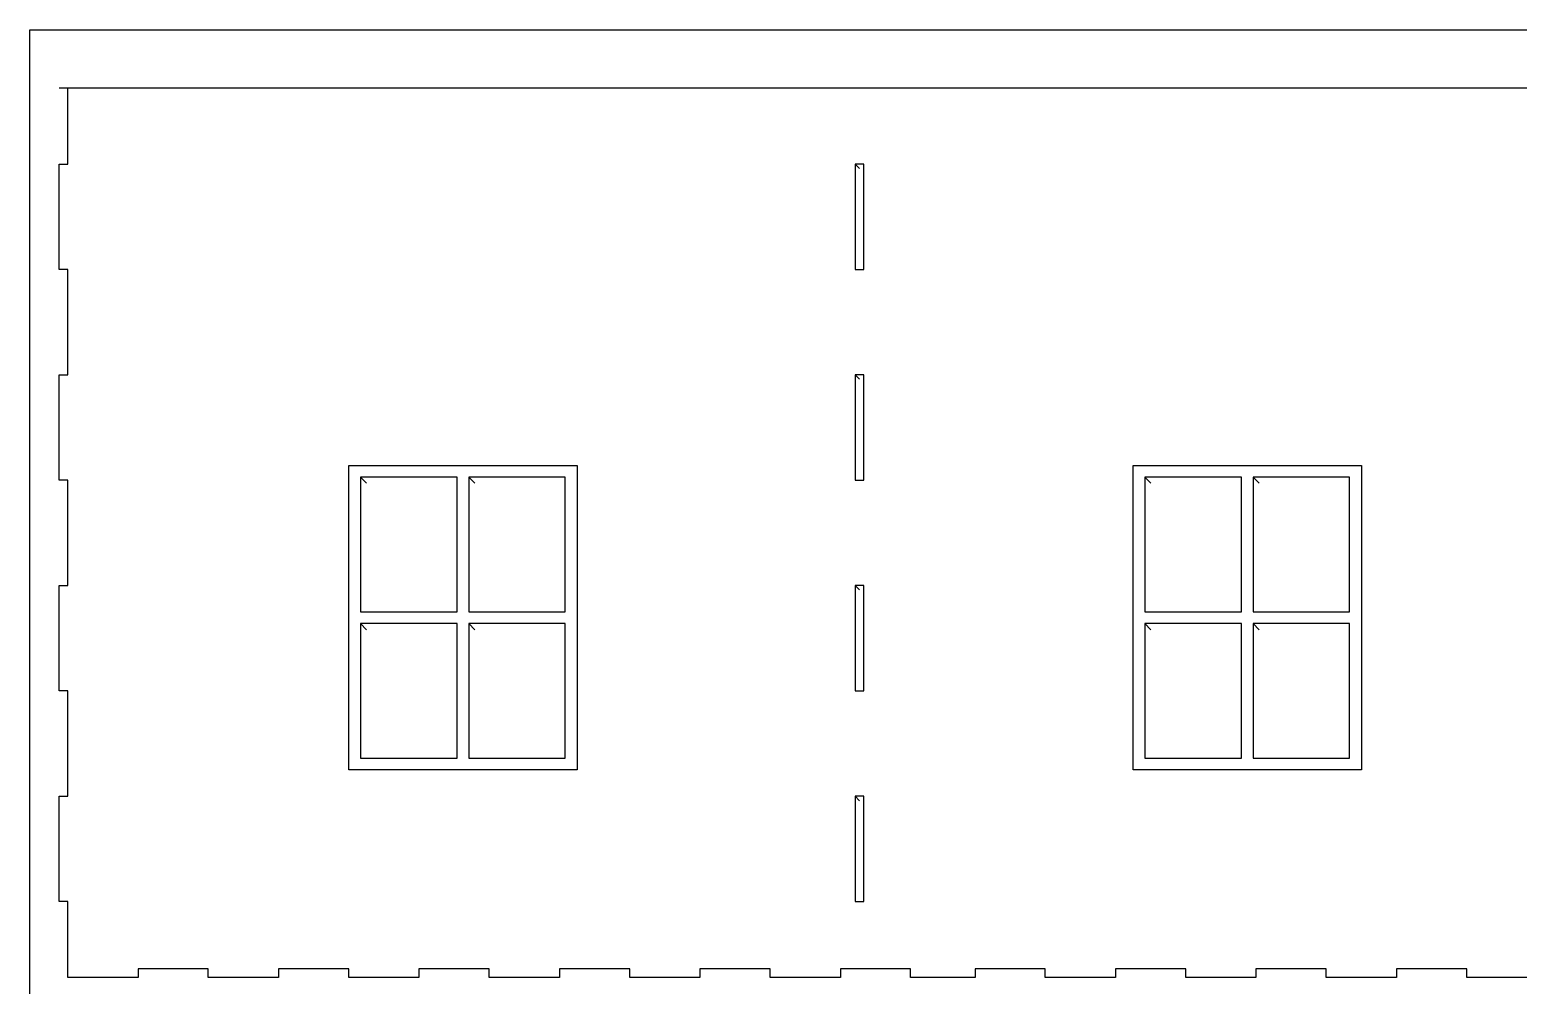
# Model space of a CAD drawing. Extents: x 0 to 905, y 0 to 650.
# Drawn here: x 0 to 509, y 324 to 650 of the extents above; entities that cross this region are included whole.
import ezdxf

# ---------------------------------------------------------------- set-up
doc = ezdxf.new("R2010")
doc.units = 0
doc.header["$MEASUREMENT"] = 0
for name, color, linetype in [('DEFAULT', 7, 'Continuous'), ('Layer1', 1, 'Continuous'), ('Layer2', 5, 'Continuous')]:
    doc.layers.add(name, color=color, linetype=linetype)

msp = doc.modelspace()

# ---------------------------------------------------------------- linework, layer by layer
at = {"layer": 'DEFAULT'}
for p, q in [((10.1612, 630.3451), (13.1612, 630.3451)), ((13.1611, 604.31), (13.1611, 630.3451)), ((13.1612, 630.3451), (545.1343, 630.3451)), ((10.1611, 568.31), (10.1611, 604.31)), ((10.1611, 604.31), (13.1611, 604.31)), ((283.6612, 602.81), (282.1612, 604.31)), ((282.1612, 604.31), (282.1612, 568.31)), ((285.1612, 604.31), (282.1612, 604.31)), ((285.1612, 568.31), (285.1612, 604.31)), ((13.1611, 568.31), (10.1611, 568.31)), ((13.1611, 532.31), (13.1611, 568.31)), ((282.1612, 568.31), (285.1612, 568.31)), ((10.1611, 496.31), (10.1611, 532.31)), ((10.1611, 532.31), (13.1611, 532.31)), ((283.6612, 530.81), (282.1612, 532.31)), ((282.1612, 532.31), (282.1612, 496.31)), ((285.1612, 532.31), (282.1612, 532.31)), ((285.1612, 496.31), (285.1612, 532.31)), ((13.1611, 496.31), (10.1611, 496.31)), ((13.1611, 460.31), (13.1611, 496.31)), ((115.2825, 495.2238), (113.1612, 497.3451)), ((113.1612, 497.3451), (113.1612, 451.3451)), ((146.1612, 497.3451), (113.1612, 497.3451)), ((146.1612, 451.3451), (146.1612, 497.3451)), ((152.2825, 495.2238), (150.1612, 497.3451)), ((150.1612, 497.3451), (150.1612, 451.3451)), ((183.1612, 497.3451), (150.1612, 497.3451)), ((183.1612, 451.3451), (183.1612, 497.3451)), ((282.1612, 496.31), (285.1612, 496.31)), ((383.2825, 495.2238), (381.1612, 497.3451)), ((381.1612, 497.3451), (381.1612, 451.3451)), ((414.1612, 497.3451), (381.1612, 497.3451)), ((414.1612, 451.3451), (414.1612, 497.3451)), ((420.2825, 495.2238), (418.1612, 497.3451)), ((418.1612, 497.3451), (418.1612, 451.3451)), ((451.1612, 497.3451), (418.1612, 497.3451)), ((451.1612, 451.3451), (451.1612, 497.3451)), ((10.1611, 424.31), (10.1611, 460.31)), ((10.1611, 460.31), (13.1611, 460.31)), ((283.6612, 458.81), (282.1612, 460.31)), ((282.1612, 460.31), (282.1612, 424.31)), ((285.1612, 460.31), (282.1612, 460.31)), ((285.1612, 424.31), (285.1612, 460.31)), ((113.1612, 451.3451), (146.1612, 451.3451)), ((150.1612, 451.3451), (183.1612, 451.3451)), ((381.1612, 451.3451), (414.1612, 451.3451)), ((418.1612, 451.3451), (451.1612, 451.3451)), ((115.2825, 445.2238), (113.1612, 447.3451)), ((113.1612, 447.3451), (113.1612, 401.3451)), ((146.1612, 447.3451), (113.1612, 447.3451)), ((146.1612, 401.3451), (146.1612, 447.3451)), ((152.2825, 445.2238), (150.1612, 447.3451)), ((150.1612, 447.3451), (150.1612, 401.3451)), ((183.1612, 447.3451), (150.1612, 447.3451)), ((183.1612, 401.3451), (183.1612, 447.3451)), ((383.2825, 445.2238), (381.1612, 447.3451)), ((381.1612, 447.3451), (381.1612, 401.3451)), ((414.1612, 447.3451), (381.1612, 447.3451)), ((414.1612, 401.3451), (414.1612, 447.3451)), ((420.2825, 445.2238), (418.1612, 447.3451)), ((418.1612, 447.3451), (418.1612, 401.3451)), ((451.1612, 447.3451), (418.1612, 447.3451)), ((451.1612, 401.3451), (451.1612, 447.3451)), ((13.1611, 424.31), (10.1611, 424.31)), ((13.1611, 388.31), (13.1611, 424.31)), ((282.1612, 424.31), (285.1612, 424.31)), ((113.1612, 401.3451), (146.1612, 401.3451)), ((150.1612, 401.3451), (183.1612, 401.3451)), ((381.1612, 401.3451), (414.1612, 401.3451)), ((418.1612, 401.3451), (451.1612, 401.3451)), ((10.1611, 352.31), (10.1611, 388.31)), ((10.1611, 388.31), (13.1611, 388.31)), ((283.6612, 386.81), (282.1612, 388.31)), ((282.1612, 388.31), (282.1612, 352.31)), ((285.1612, 388.31), (282.1612, 388.31)), ((285.1612, 352.31), (285.1612, 388.31)), ((13.1611, 352.31), (10.1611, 352.31)), ((13.1611, 326.3451), (13.1611, 352.31)), ((282.1612, 352.31), (285.1612, 352.31)), ((37.1611, 326.3451), (13.1611, 326.3451)), ((61.1611, 329.3451), (37.1611, 329.3451)), ((37.1611, 329.3451), (37.1611, 326.3451)), ((61.1611, 326.3451), (61.1611, 329.3451)), ((85.1611, 326.3451), (61.1611, 326.3451)), ((109.1611, 329.3451), (85.1611, 329.3451)), ((85.1611, 329.3451), (85.1611, 326.3451)), ((109.1611, 326.3451), (109.1611, 329.3451)), ((133.1611, 326.3451), (109.1611, 326.3451)), ((157.1611, 329.3451), (133.1611, 329.3451)), ((133.1611, 329.3451), (133.1611, 326.3451)), ((157.1611, 326.3451), (157.1611, 329.3451)), ((181.1611, 326.3451), (157.1611, 326.3451)), ((205.1611, 329.3451), (181.1611, 329.3451)), ((181.1611, 329.3451), (181.1611, 326.3451)), ((205.1611, 326.3451), (205.1611, 329.3451)), ((229.1611, 326.3451), (205.1611, 326.3451)), ((253.1611, 329.3451), (229.1611, 329.3451)), ((229.1611, 329.3451), (229.1611, 326.3451)), ((253.1611, 326.3451), (253.1611, 329.3451)), ((277.1611, 326.3451), (253.1611, 326.3451)), ((301.1611, 329.3451), (277.1611, 329.3451)), ((277.1611, 329.3451), (277.1611, 326.3451)), ((301.1611, 326.3451), (301.1611, 329.3451)), ((323.1611, 326.3451), (301.1611, 326.3451)), ((347.1611, 329.3451), (323.1611, 329.3451)), ((323.1611, 329.3451), (323.1611, 326.3451)), ((347.1611, 326.3451), (347.1611, 329.3451)), ((371.1611, 326.3451), (347.1611, 326.3451)), ((395.1611, 329.3451), (371.1611, 329.3451)), ((371.1611, 329.3451), (371.1611, 326.3451)), ((395.1611, 326.3451), (395.1611, 329.3451)), ((419.1611, 326.3451), (395.1611, 326.3451)), ((443.1611, 329.3451), (419.1611, 329.3451)), ((419.1611, 329.3451), (419.1611, 326.3451)), ((443.1611, 326.3451), (443.1611, 329.3451)), ((467.1611, 326.3451), (443.1611, 326.3451)), ((491.1611, 329.3451), (467.1611, 329.3451)), ((467.1611, 329.3451), (467.1611, 326.3451)), ((491.1611, 326.3451), (491.1611, 329.3451)), ((515.1611, 326.3451), (491.1611, 326.3451))]:
    msp.add_line(p, q, dxfattribs=at)
at = {"layer": 'Layer1'}
for points in [[(109.1612, 501.3451), (187.1612, 501.3451), (187.1612, 397.3451), (109.1612, 397.3451)], [(377.1612, 501.3451), (455.1612, 501.3451), (455.1612, 397.3451), (377.1612, 397.3451)]]:
    msp.add_lwpolyline(points, close=True, dxfattribs=at)
at = {"layer": 'Layer2'}
msp.add_lwpolyline([(0.17192, 650.160394), (900.1612, 650.175703), (900.1612, 0.175703), (0.17192, 0.175703)], close=True, dxfattribs=at)

doc.saveas('drawing.dxf')
